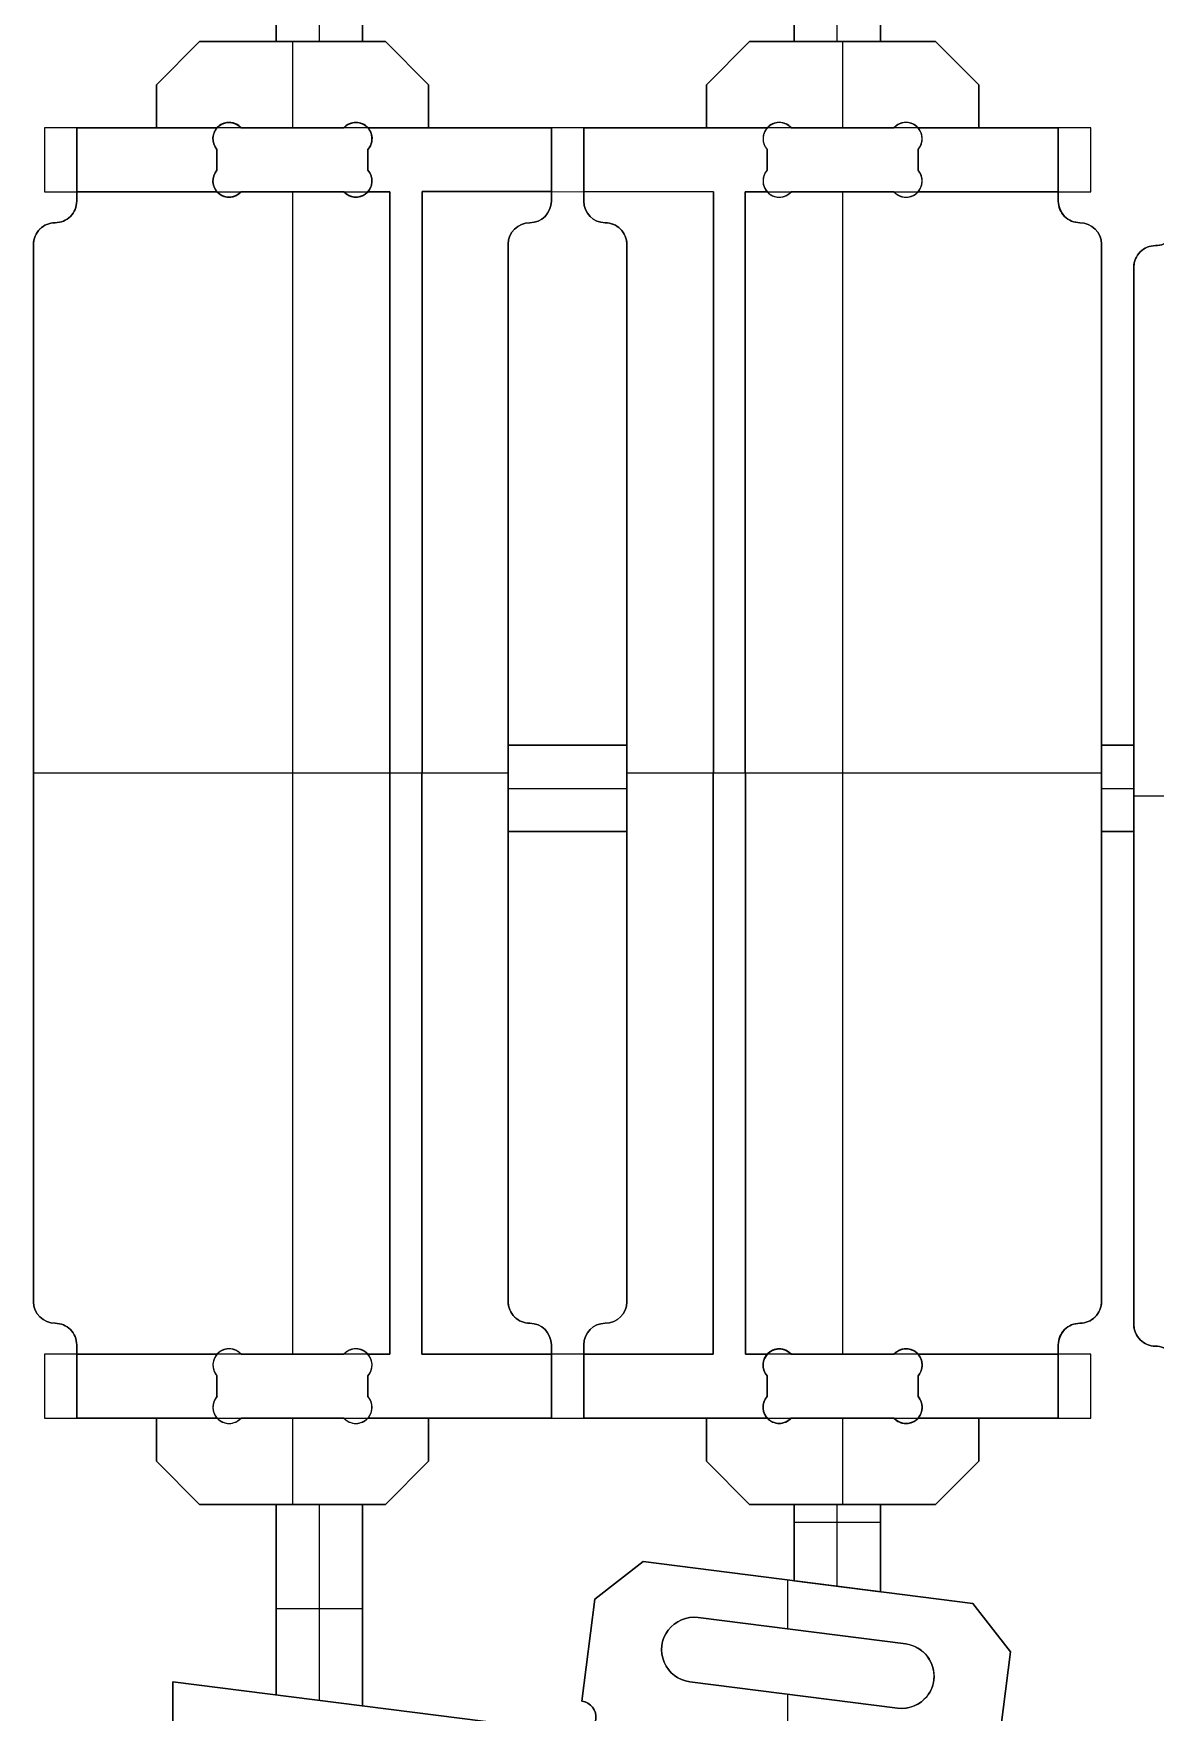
# Model space of a CAD drawing. Extents: x 0 to 96, y 0 to 48.
# Drawn here: x 25.48 to 38.48, y 9.79 to 29.24 of the extents above; entities that cross this region are included whole.
import ezdxf

# ---------------------------------------------------------------- set-up
doc = ezdxf.new("R2010")
doc.units = 0
doc.header["$MEASUREMENT"] = 0
for name, color, linetype in [('POCKETS_10_MM', 5, 'CONTINUOUS'), ('PROFILE_-_INSIDE', 30, 'CONTINUOUS'), ('PROFILE_-_OUTSIDE', 18, 'CONTINUOUS'), ('TABS', 51, 'CONTINUOUS')]:
    doc.layers.add(name, color=color, linetype=linetype)

msp = doc.modelspace()

# ---------------------------------------------------------------- linework, layer by layer
at = {"layer": 'POCKETS_10_MM'}
for points in [[(25.608, 13.943), (25.608, 13.205), (37.733, 13.205), (37.733, 13.943), (33.731, 13.943), (33.729, 27.413), (37.733, 27.413), (37.733, 28.151), (25.608, 28.151), (25.608, 27.413), (29.61, 27.413), (29.613, 13.943)], [(29.986, 27.415), (33.361, 27.413), (33.358, 13.943), (29.983, 13.943)]]:
    msp.add_lwpolyline(points, close=True, dxfattribs=at)
at = {"layer": 'PROFILE_-_INSIDE'}
for points in [[(29.077, 27.413), (27.889, 27.413, -1), (27.608, 27.661), (27.608, 27.902, -1), (27.889, 28.151), (29.077, 28.151, -1), (29.358, 27.902), (29.358, 27.661, -1)], [(34.264, 27.413), (35.452, 27.413, 1), (35.733, 27.661), (35.733, 27.902, 1), (35.452, 28.151), (34.264, 28.151, 1), (33.983, 27.902), (33.983, 27.661, 1)], [(29.077, 13.943), (27.889, 13.943, 1), (27.608, 13.694), (27.608, 13.453, 1), (27.889, 13.205), (29.077, 13.205, 1), (29.358, 13.453), (29.358, 13.694, 1)], [(34.264, 13.943), (35.452, 13.943, -1), (35.733, 13.694), (35.733, 13.453, -1), (35.452, 13.205), (34.264, 13.205, -1), (33.983, 13.453), (33.983, 13.694, -1)], [(35.59, 10.587, -1), (35.496, 9.843), (33.088, 10.149, -1), (33.183, 10.893)]]:
    msp.add_lwpolyline(points, format="xyb", close=True, dxfattribs=at)
at = {"layer": 'PROFILE_-_OUTSIDE'}
for p, q in [((26.906, 28.651), (27.406, 29.151)), ((26.906, 28.651), (27.406, 29.151)), ((26.906, 28.651, 0.74), (27.406, 29.151, 0.74)), ((27.406, 29.151, 0.37), (26.906, 28.651, 0.37)), ((27.406, 29.151), (29.561, 29.151)), ((27.406, 29.151), (29.561, 29.151)), ((27.406, 29.151, 0.74), (27.406, 29.151)), ((27.406, 29.151, 0.74), (29.561, 29.151, 0.74)), ((29.561, 29.151, 0.37), (27.406, 29.151, 0.37)), ((28.483, 29.151), (28.483, 28.151)), ((28.483, 29.151), (28.483, 29.151, 0.74)), ((28.483, 29.151, 0.74), (28.483, 28.151, 0.74)), ((29.561, 29.151), (30.061, 28.651)), ((29.561, 29.151), (30.061, 28.651)), ((29.561, 29.151, 0.74), (29.561, 29.151)), ((29.561, 29.151, 0.74), (30.061, 28.651, 0.74)), ((30.061, 28.651, 0.37), (29.561, 29.151, 0.37)), ((33.281, 28.651), (33.781, 29.151)), ((33.281, 28.651), (33.781, 29.151)), ((33.281, 28.651, 0.74), (33.781, 29.151, 0.74)), ((33.781, 29.151, 0.37), (33.281, 28.651, 0.37)), ((33.781, 29.151), (35.936, 29.151)), ((33.781, 29.151), (35.936, 29.151)), ((33.781, 29.151, 0.74), (33.781, 29.151)), ((33.781, 29.151, 0.74), (35.936, 29.151, 0.74)), ((35.936, 29.151, 0.37), (33.781, 29.151, 0.37)), ((34.858, 29.151), (34.858, 28.151)), ((34.858, 29.151), (34.858, 29.151, 0.74)), ((34.858, 29.151, 0.74), (34.858, 28.151, 0.74)), ((35.936, 29.151), (36.436, 28.651)), ((35.936, 29.151), (36.436, 28.651)), ((35.936, 29.151, 0.74), (35.936, 29.151)), ((35.936, 29.151, 0.74), (36.436, 28.651, 0.74)), ((36.436, 28.651, 0.37), (35.936, 29.151, 0.37)), ((27.156, 28.901), (27.156, 28.901, 0.74)), ((29.811, 28.901), (29.811, 28.901, 0.74)), ((33.531, 28.901), (33.531, 28.901, 0.74)), ((36.186, 28.901), (36.186, 28.901, 0.74)), ((26.906, 28.151), (26.906, 28.651)), ((26.906, 28.151), (26.906, 28.651)), ((26.906, 28.151, 0.74), (26.906, 28.651, 0.74)), ((26.906, 28.651, 0.74), (26.906, 28.651)), ((26.906, 28.651, 0.37), (26.906, 28.151, 0.37)), ((30.061, 28.651), (30.061, 28.151)), ((30.061, 28.651), (30.061, 28.151)), ((30.061, 28.651, 0.74), (30.061, 28.651)), ((30.061, 28.651, 0.74), (30.061, 28.151, 0.74)), ((30.061, 28.151, 0.37), (30.061, 28.651, 0.37)), ((33.281, 28.151), (33.281, 28.651)), ((33.281, 28.151), (33.281, 28.651)), ((33.281, 28.151, 0.74), (33.281, 28.651, 0.74)), ((33.281, 28.651, 0.74), (33.281, 28.651)), ((33.281, 28.651, 0.37), (33.281, 28.151, 0.37)), ((36.436, 28.651), (36.436, 28.151)), ((36.436, 28.651), (36.436, 28.151)), ((36.436, 28.651, 0.74), (36.436, 28.651)), ((36.436, 28.651, 0.74), (36.436, 28.151, 0.74)), ((36.436, 28.151, 0.37), (36.436, 28.651, 0.37)), ((26.906, 28.401), (26.906, 28.401, 0.74)), ((30.061, 28.401), (30.061, 28.401, 0.74)), ((33.281, 28.401), (33.281, 28.401, 0.74)), ((36.436, 28.401), (36.436, 28.401, 0.74)), ((25.983, 27.303), (25.983, 28.151)), ((25.983, 28.151), (26.906, 28.151)), ((25.983, 28.151), (26.906, 28.151)), ((25.983, 28.151, 0.34), (25.983, 27.413, 0.34)), ((26.906, 28.151, 0.34), (25.983, 28.151, 0.34)), ((25.983, 28.151, 0.34), (25.983, 28.151)), ((26.444, 28.151), (26.444, 28.151, 0.34)), ((26.906, 28.151, 0.74), (26.906, 28.151, 0.34)), ((27.608, 28.151, 0.74), (26.906, 28.151, 0.74)), ((26.906, 28.151, 0.34), (26.906, 28.151)), ((27.608, 28.151, 0.34), (26.906, 28.151, 0.34)), ((26.906, 28.151, 0.54), (27.608, 28.151, 0.54)), ((27.608, 28.151, 0.34), (27.608, 28.151, 0.74)), ((27.624, 28.167), (27.624, 28.167, 0.74)), ((27.889, 28.151), (29.077, 28.151)), ((27.889, 28.151, 0.74), (27.889, 28.151, 0.34)), ((29.077, 28.151, 0.34), (27.889, 28.151, 0.34)), ((27.889, 28.151, 0.34), (27.889, 28.151)), ((29.077, 28.151, 0.74), (27.889, 28.151, 0.74)), ((29.077, 28.151, 0.5), (27.889, 28.151, 0.5)), ((28.483, 28.151, 0.34), (28.483, 28.151, 0.74)), ((28.483, 28.151), (28.483, 28.151, 0.34)), ((29.077, 28.151, 0.74), (29.077, 28.151, 0.34)), ((29.077, 28.151, 0.34), (29.077, 28.151)), ((29.342, 28.167), (29.342, 28.167, 0.74)), ((29.358, 28.151, 0.74), (29.358, 28.151, 0.34)), ((30.061, 28.151, 0.74), (29.358, 28.151, 0.74)), ((30.061, 28.151, 0.34), (29.358, 28.151, 0.34)), ((29.358, 28.151, 0.54), (30.061, 28.151, 0.54)), ((30.061, 28.151), (31.483, 28.151)), ((30.061, 28.151), (31.483, 28.151)), ((30.061, 28.151, 0.74), (30.061, 28.151, 0.34)), ((31.483, 28.151, 0.34), (30.061, 28.151, 0.34)), ((30.061, 28.151, 0.34), (30.061, 28.151)), ((30.772, 28.151), (30.772, 28.151, 0.34)), ((31.483, 28.151), (31.483, 27.303)), ((31.483, 27.414, 0.34), (31.483, 28.151, 0.34)), ((31.483, 28.151, 0.34), (31.483, 28.151)), ((31.858, 27.303), (31.858, 28.151)), ((31.858, 28.151), (33.281, 28.151)), ((31.858, 28.151), (33.281, 28.151)), ((31.858, 28.151, 0.34), (31.858, 27.414, 0.34)), ((33.281, 28.151, 0.34), (31.858, 28.151, 0.34)), ((31.858, 28.151, 0.34), (31.858, 28.151)), ((32.569, 28.151), (32.569, 28.151, 0.34)), ((33.281, 28.151, 0.74), (33.281, 28.151, 0.34)), ((33.983, 28.151, 0.74), (33.281, 28.151, 0.74)), ((33.281, 28.151, 0.34), (33.281, 28.151)), ((33.983, 28.151, 0.34), (33.281, 28.151, 0.34)), ((33.281, 28.151, 0.54), (33.983, 28.151, 0.54)), ((33.983, 28.151, 0.34), (33.983, 28.151, 0.74)), ((33.999, 28.167), (33.999, 28.167, 0.74)), ((34.264, 28.151), (35.452, 28.151)), ((34.264, 28.151, 0.74), (34.264, 28.151, 0.34)), ((35.452, 28.151, 0.34), (34.264, 28.151, 0.34)), ((34.264, 28.151, 0.34), (34.264, 28.151)), ((35.452, 28.151, 0.74), (34.264, 28.151, 0.74)), ((35.452, 28.151, 0.5), (34.264, 28.151, 0.5)), ((34.858, 28.151, 0.34), (34.858, 28.151, 0.74)), ((34.858, 28.151), (34.858, 28.151, 0.34)), ((35.452, 28.151, 0.74), (35.452, 28.151, 0.34)), ((35.452, 28.151, 0.34), (35.452, 28.151)), ((35.717, 28.167), (35.717, 28.167, 0.74)), ((35.733, 28.151, 0.74), (35.733, 28.151, 0.34)), ((36.436, 28.151, 0.74), (35.733, 28.151, 0.74)), ((36.436, 28.151, 0.34), (35.733, 28.151, 0.34)), ((35.733, 28.151, 0.54), (36.436, 28.151, 0.54)), ((36.436, 28.151), (37.358, 28.151)), ((36.436, 28.151), (37.358, 28.151)), ((36.436, 28.151, 0.74), (36.436, 28.151, 0.34)), ((37.358, 28.151, 0.34), (36.436, 28.151, 0.34)), ((36.436, 28.151, 0.34), (36.436, 28.151)), ((36.897, 28.151), (36.897, 28.151, 0.34)), ((37.358, 28.151), (37.358, 27.303)), ((37.358, 27.413, 0.34), (37.358, 28.151, 0.34)), ((37.358, 28.151, 0.34), (37.358, 28.151)), ((27.608, 27.661), (27.608, 27.902)), ((27.608, 27.902, 0.34), (27.608, 27.661, 0.34)), ((27.608, 27.902, 0.34), (27.608, 27.902)), ((29.358, 27.902), (29.358, 27.661)), ((29.358, 27.661, 0.34), (29.358, 27.902, 0.34)), ((29.358, 27.902, 0.34), (29.358, 27.902)), ((33.983, 27.661), (33.983, 27.902)), ((33.983, 27.902, 0.34), (33.983, 27.661, 0.34)), ((33.983, 27.902, 0.34), (33.983, 27.902)), ((35.733, 27.902), (35.733, 27.661)), ((35.733, 27.661, 0.34), (35.733, 27.902, 0.34)), ((35.733, 27.902, 0.34), (35.733, 27.902)), ((27.608, 27.782), (27.608, 27.782, 0.34)), ((27.608, 27.661, 0.34), (27.608, 27.661)), ((29.358, 27.782), (29.358, 27.782, 0.34)), ((29.358, 27.661, 0.34), (29.358, 27.661)), ((33.983, 27.782), (33.983, 27.782, 0.34)), ((33.983, 27.661, 0.34), (33.983, 27.661)), ((35.733, 27.782), (35.733, 27.782, 0.34)), ((35.733, 27.661, 0.34), (35.733, 27.661)), ((25.983, 27.413, 0.74), (25.983, 27.413, 0.34)), ((25.983, 27.413, 0.74), (27.608, 27.413, 0.74)), ((25.983, 27.413, 0.34), (27.608, 27.413, 0.34)), ((27.608, 27.413, 0.54), (25.983, 27.413, 0.54)), ((25.983, 27.303), (25.983, 27.303, 0.74)), ((27.608, 27.413, 0.74), (27.608, 27.413, 0.34)), ((27.624, 27.397), (27.624, 27.397, 0.74)), ((29.077, 27.413), (27.889, 27.413)), ((27.889, 27.413, 0.74), (27.889, 27.413, 0.34)), ((27.889, 27.413, 0.34), (29.077, 27.413, 0.34)), ((27.889, 27.413, 0.34), (27.889, 27.413)), ((27.889, 27.413, 0.74), (29.077, 27.413, 0.74)), ((27.889, 27.413, 0.5), (29.077, 27.413, 0.5)), ((28.483, 27.413), (28.483, 13.943)), ((28.483, 27.413, 0.34), (28.483, 27.413, 0.74)), ((28.483, 27.413, 0.74), (28.483, 13.943, 0.74)), ((28.483, 27.413), (28.483, 27.413, 0.34)), ((29.077, 27.413), (29.077, 27.413, 0.34)), ((29.077, 27.413, 0.34), (29.077, 27.413, 0.74)), ((29.342, 27.397), (29.342, 27.397, 0.74)), ((29.358, 27.413, 0.74), (29.61, 27.413, 0.74)), ((29.358, 27.413, 0.34), (29.358, 27.413, 0.74)), ((29.358, 27.413, 0.34), (29.61, 27.413, 0.34)), ((29.61, 27.413, 0.54), (29.358, 27.413, 0.54)), ((29.61, 27.413, 0.74), (29.613, 13.943, 0.74)), ((29.61, 27.413, 0.34), (29.61, 27.413, 0.74)), ((29.61, 27.413, 0.34), (29.613, 13.943, 0.34)), ((29.613, 13.943, 0.54), (29.61, 27.413, 0.54)), ((29.986, 27.415, 0.74), (29.983, 13.943, 0.74)), ((29.983, 13.943, 0.34), (29.986, 27.415, 0.34)), ((29.986, 27.415, 0.54), (29.983, 13.943, 0.54)), ((29.986, 27.415, 0.74), (29.986, 27.415, 0.34)), ((29.986, 27.415, 0.34), (31.483, 27.414, 0.34)), ((31.483, 27.414, 0.74), (29.986, 27.415, 0.74)), ((31.483, 27.414, 0.54), (29.986, 27.415, 0.54)), ((31.483, 27.414, 0.34), (31.483, 27.414, 0.74)), ((31.483, 27.303), (31.483, 27.303, 0.74)), ((33.361, 27.413, 0.74), (31.858, 27.414, 0.74)), ((31.858, 27.414, 0.74), (31.858, 27.414, 0.34)), ((31.858, 27.414, 0.34), (33.361, 27.413, 0.34)), ((33.361, 27.413, 0.54), (31.858, 27.414, 0.54)), ((31.858, 27.303), (31.858, 27.303, 0.74)), ((33.358, 13.943, 0.74), (33.361, 27.413, 0.74)), ((33.361, 27.413, 0.34), (33.358, 13.943, 0.34)), ((33.358, 13.943, 0.54), (33.361, 27.413, 0.54)), ((33.361, 27.413, 0.34), (33.361, 27.413, 0.74)), ((33.729, 27.413, 0.74), (33.983, 27.413, 0.74)), ((33.731, 13.943, 0.74), (33.729, 27.413, 0.74)), ((33.731, 13.943, 0.34), (33.729, 27.413, 0.34)), ((33.729, 27.413, 0.34), (33.729, 27.413, 0.74)), ((33.729, 27.413, 0.34), (33.983, 27.413, 0.34)), ((33.729, 27.413, 0.54), (33.731, 13.943, 0.54)), ((33.983, 27.413, 0.54), (33.729, 27.413, 0.54)), ((33.983, 27.413, 0.74), (33.983, 27.413, 0.34)), ((33.999, 27.397), (33.999, 27.397, 0.74)), ((34.264, 27.413), (34.264, 27.413, 0.34)), ((35.452, 27.413), (34.264, 27.413)), ((34.264, 27.413, 0.34), (35.452, 27.413, 0.34)), ((34.264, 27.413, 0.34), (34.264, 27.413, 0.74)), ((34.264, 27.413, 0.74), (35.452, 27.413, 0.74)), ((34.264, 27.413, 0.5), (35.452, 27.413, 0.5)), ((34.858, 27.413), (34.858, 13.943)), ((34.858, 27.413, 0.34), (34.858, 27.413, 0.74)), ((34.858, 27.413, 0.74), (34.858, 13.943, 0.74)), ((34.858, 27.413), (34.858, 27.413, 0.34)), ((35.452, 27.413, 0.74), (35.452, 27.413, 0.34)), ((35.452, 27.413, 0.34), (35.452, 27.413)), ((35.717, 27.397), (35.717, 27.397, 0.74)), ((35.733, 27.413, 0.74), (37.358, 27.413, 0.74)), ((35.733, 27.413, 0.34), (35.733, 27.413, 0.74)), ((35.733, 27.413, 0.34), (37.358, 27.413, 0.34)), ((37.358, 27.413, 0.54), (35.733, 27.413, 0.54)), ((37.358, 27.413, 0.34), (37.358, 27.413, 0.74)), ((37.358, 27.303), (37.358, 27.303, 0.74)), ((25.733, 27.053), (25.733, 27.053, 0.74)), ((31.233, 27.053), (31.233, 27.053, 0.74)), ((32.108, 27.053), (32.108, 27.053, 0.74)), ((37.608, 27.053), (37.608, 27.053, 0.74)), ((25.483, 14.553), (25.483, 26.803)), ((25.483, 26.803), (25.483, 26.803, 0.74)), ((30.983, 26.803), (30.983, 14.553)), ((30.983, 26.803), (30.983, 26.803, 0.74)), ((32.358, 14.553), (32.358, 26.803)), ((32.358, 26.803), (32.358, 26.803, 0.74)), ((37.858, 26.803), (37.858, 14.553)), ((37.858, 26.803), (37.858, 26.803, 0.74)), ((38.483, 26.788), (38.483, 26.788, 0.74)), ((38.233, 14.288), (38.233, 26.538)), ((38.233, 26.538), (38.233, 26.538, 0.74)), ((25.483, 20.678), (30.983, 20.678)), ((25.483, 20.678, 0.74), (29.611, 20.678, 0.74)), ((29.611, 20.678, 0.74), (29.611, 20.678, 0.34)), ((29.611, 20.678, 0.34), (29.985, 20.678, 0.34)), ((29.985, 20.679, 0.74), (29.985, 20.679, 0.34)), ((29.985, 20.678, 0.74), (30.983, 20.678, 0.74)), ((32.358, 20.678), (37.858, 20.678)), ((32.358, 20.678, 0.74), (33.36, 20.678, 0.74)), ((33.36, 20.678, 0.74), (33.36, 20.678, 0.34)), ((33.36, 20.678, 0.34), (33.73, 20.678, 0.34)), ((33.73, 20.678, 0.74), (33.73, 20.678, 0.34)), ((33.73, 20.678, 0.74), (37.858, 20.678, 0.74)), ((38.233, 20.413), (43.733, 20.413)), ((38.233, 20.413, 0.74), (41.233, 20.413, 0.74)), ((25.483, 14.553), (25.483, 14.553, 0.74)), ((30.983, 14.553), (30.983, 14.553, 0.74)), ((32.358, 14.553), (32.358, 14.553, 0.74)), ((37.858, 14.553), (37.858, 14.553, 0.74)), ((25.733, 14.303), (25.733, 14.303, 0.74)), ((31.233, 14.303), (31.233, 14.303, 0.74)), ((32.108, 14.303), (32.108, 14.303, 0.74)), ((37.608, 14.303), (37.608, 14.303, 0.74)), ((38.233, 14.288), (38.233, 14.288, 0.74)), ((25.983, 13.205), (25.983, 14.053)), ((25.983, 14.053), (25.983, 14.053, 0.74)), ((31.483, 14.053), (31.483, 13.205)), ((31.483, 14.053), (31.483, 14.053, 0.74)), ((31.858, 13.205), (31.858, 14.053)), ((31.858, 14.053), (31.858, 14.053, 0.74)), ((37.358, 14.053), (37.358, 13.205)), ((37.358, 14.053), (37.358, 14.053, 0.74)), ((38.483, 14.038), (38.483, 14.038, 0.74)), ((25.983, 13.943, 0.34), (25.983, 13.943, 0.74)), ((25.983, 13.943, 0.34), (25.983, 13.205, 0.34)), ((27.608, 13.943, 0.74), (25.983, 13.943, 0.74)), ((27.608, 13.943, 0.34), (25.983, 13.943, 0.34)), ((25.983, 13.943, 0.54), (27.608, 13.943, 0.54)), ((27.608, 13.943, 0.34), (27.608, 13.943, 0.74)), ((27.624, 13.959), (27.624, 13.959, 0.74)), ((27.889, 13.943), (29.077, 13.943)), ((29.077, 13.943, 0.74), (27.889, 13.943, 0.74)), ((27.889, 13.943, 0.74), (27.889, 13.943, 0.34)), ((29.077, 13.943, 0.34), (27.889, 13.943, 0.34)), ((27.889, 13.943, 0.34), (27.889, 13.943)), ((29.077, 13.943, 0.5), (27.889, 13.943, 0.5)), ((28.483, 13.943, 0.34), (28.483, 13.943, 0.74)), ((28.483, 13.943), (28.483, 13.943, 0.34)), ((29.077, 13.943), (29.077, 13.943, 0.34)), ((29.077, 13.943, 0.34), (29.077, 13.943, 0.74)), ((29.342, 13.959), (29.342, 13.959, 0.74)), ((29.613, 13.943, 0.34), (29.358, 13.943, 0.34)), ((29.613, 13.943, 0.74), (29.358, 13.943, 0.74)), ((29.358, 13.943, 0.74), (29.358, 13.943, 0.34)), ((29.358, 13.943, 0.54), (29.613, 13.943, 0.54)), ((29.613, 13.943, 0.34), (29.613, 13.943, 0.74)), ((29.983, 13.943, 0.34), (29.983, 13.943, 0.74)), ((29.983, 13.943, 0.74), (31.483, 13.943, 0.74)), ((31.483, 13.943, 0.34), (29.983, 13.943, 0.34)), ((29.983, 13.943, 0.54), (31.483, 13.943, 0.54)), ((31.483, 13.943, 0.74), (31.483, 13.943, 0.34)), ((31.483, 13.205, 0.34), (31.483, 13.943, 0.34)), ((33.358, 13.943, 0.34), (31.858, 13.943, 0.34)), ((31.858, 13.943, 0.34), (31.858, 13.943, 0.74)), ((31.858, 13.943, 0.34), (31.858, 13.205, 0.34)), ((31.858, 13.943, 0.74), (33.358, 13.943, 0.74)), ((31.858, 13.943, 0.54), (33.358, 13.943, 0.54)), ((33.358, 13.943, 0.34), (33.358, 13.943, 0.74)), ((33.731, 13.943, 0.34), (33.731, 13.943, 0.74)), ((33.983, 13.943, 0.74), (33.731, 13.943, 0.74)), ((33.983, 13.943, 0.34), (33.731, 13.943, 0.34)), ((33.731, 13.943, 0.54), (33.983, 13.943, 0.54)), ((33.983, 13.943, 0.34), (33.983, 13.943, 0.74)), ((33.999, 13.959), (33.999, 13.959, 0.74)), ((34.264, 13.943), (34.264, 13.943, 0.34)), ((34.264, 13.943), (35.452, 13.943)), ((35.452, 13.943, 0.74), (34.264, 13.943, 0.74)), ((35.452, 13.943, 0.34), (34.264, 13.943, 0.34)), ((34.264, 13.943, 0.34), (34.264, 13.943, 0.74)), ((35.452, 13.943, 0.5), (34.264, 13.943, 0.5)), ((34.858, 13.943, 0.34), (34.858, 13.943, 0.74)), ((34.858, 13.943), (34.858, 13.943, 0.34)), ((35.452, 13.943, 0.74), (35.452, 13.943, 0.34)), ((35.452, 13.943, 0.34), (35.452, 13.943)), ((35.717, 13.959), (35.717, 13.959, 0.74)), ((37.358, 13.943, 0.74), (35.733, 13.943, 0.74)), ((35.733, 13.943, 0.74), (35.733, 13.943, 0.34)), ((37.358, 13.943, 0.34), (35.733, 13.943, 0.34)), ((35.733, 13.943, 0.54), (37.358, 13.943, 0.54)), ((37.358, 13.943, 0.74), (37.358, 13.943, 0.34)), ((37.358, 13.205, 0.34), (37.358, 13.943, 0.34)), ((27.608, 13.453), (27.608, 13.694)), ((27.608, 13.694, 0.34), (27.608, 13.453, 0.34)), ((27.608, 13.694, 0.34), (27.608, 13.694)), ((29.358, 13.694), (29.358, 13.453)), ((29.358, 13.453, 0.34), (29.358, 13.694, 0.34)), ((29.358, 13.694, 0.34), (29.358, 13.694)), ((33.983, 13.453), (33.983, 13.694)), ((33.983, 13.694, 0.34), (33.983, 13.453, 0.34)), ((33.983, 13.694, 0.34), (33.983, 13.694)), ((35.733, 13.694), (35.733, 13.453)), ((35.733, 13.453, 0.34), (35.733, 13.694, 0.34)), ((35.733, 13.694, 0.34), (35.733, 13.694)), ((27.608, 13.574), (27.608, 13.574, 0.34)), ((27.608, 13.453, 0.34), (27.608, 13.453)), ((29.358, 13.574), (29.358, 13.574, 0.34)), ((29.358, 13.453, 0.34), (29.358, 13.453)), ((33.983, 13.574), (33.983, 13.574, 0.34)), ((33.983, 13.453, 0.34), (33.983, 13.453)), ((35.733, 13.574), (35.733, 13.574, 0.34)), ((35.733, 13.453, 0.34), (35.733, 13.453)), ((26.906, 13.205), (25.983, 13.205)), ((26.906, 13.205), (25.983, 13.205)), ((25.983, 13.205, 0.34), (26.906, 13.205, 0.34)), ((25.983, 13.205, 0.34), (25.983, 13.205)), ((26.444, 13.205), (26.444, 13.205, 0.34)), ((26.906, 12.705), (26.906, 13.205)), ((26.906, 12.705), (26.906, 13.205)), ((26.906, 12.705, 0.74), (26.906, 13.205, 0.74)), ((26.906, 13.205, 0.74), (26.906, 13.205, 0.34)), ((26.906, 13.205, 0.34), (26.906, 13.205)), ((26.906, 13.205, 0.74), (27.608, 13.205, 0.74)), ((26.906, 13.205, 0.34), (27.608, 13.205, 0.34)), ((26.906, 13.205, 0.37), (26.906, 12.705, 0.37)), ((27.608, 13.205, 0.54), (26.906, 13.205, 0.54)), ((27.608, 13.205, 0.74), (27.608, 13.205, 0.34)), ((27.624, 13.189), (27.624, 13.189, 0.74)), ((29.077, 13.205), (27.889, 13.205)), ((27.889, 13.205, 0.74), (27.889, 13.205, 0.34)), ((27.889, 13.205, 0.34), (29.077, 13.205, 0.34)), ((27.889, 13.205, 0.34), (27.889, 13.205)), ((27.889, 13.205, 0.74), (29.077, 13.205, 0.74)), ((27.889, 13.205, 0.5), (29.077, 13.205, 0.5)), ((28.483, 13.205), (28.483, 12.205)), ((28.483, 13.205, 0.74), (28.483, 12.205, 0.74)), ((28.483, 13.205, 0.34), (28.483, 13.205, 0.74)), ((28.483, 13.205), (28.483, 13.205, 0.34)), ((29.077, 13.205, 0.74), (29.077, 13.205, 0.34)), ((29.077, 13.205, 0.34), (29.077, 13.205)), ((29.342, 13.189), (29.342, 13.189, 0.74)), ((29.358, 13.205, 0.34), (29.358, 13.205, 0.74)), ((29.358, 13.205, 0.74), (30.061, 13.205, 0.74)), ((29.358, 13.205, 0.34), (30.061, 13.205, 0.34)), ((30.061, 13.205, 0.54), (29.358, 13.205, 0.54)), ((31.483, 13.205), (30.061, 13.205)), ((30.061, 13.205), (30.061, 12.705)), ((30.061, 13.205), (30.061, 12.705)), ((31.483, 13.205), (30.061, 13.205)), ((30.061, 13.205, 0.74), (30.061, 13.205, 0.34)), ((30.061, 13.205, 0.74), (30.061, 12.705, 0.74)), ((30.061, 13.205, 0.34), (31.483, 13.205, 0.34)), ((30.061, 13.205, 0.34), (30.061, 13.205)), ((30.061, 12.705, 0.37), (30.061, 13.205, 0.37)), ((30.772, 13.205), (30.772, 13.205, 0.34)), ((31.483, 13.205, 0.34), (31.483, 13.205)), ((33.281, 13.205), (31.858, 13.205)), ((33.281, 13.205), (31.858, 13.205)), ((31.858, 13.205, 0.34), (33.281, 13.205, 0.34)), ((31.858, 13.205, 0.34), (31.858, 13.205)), ((32.569, 13.205), (32.569, 13.205, 0.34)), ((33.281, 12.705), (33.281, 13.205)), ((33.281, 12.705), (33.281, 13.205)), ((33.281, 12.705, 0.74), (33.281, 13.205, 0.74)), ((33.281, 13.205, 0.74), (33.281, 13.205, 0.34)), ((33.281, 13.205, 0.34), (33.281, 13.205)), ((33.281, 13.205, 0.74), (33.983, 13.205, 0.74)), ((33.281, 13.205, 0.34), (33.983, 13.205, 0.34)), ((33.281, 13.205, 0.37), (33.281, 12.705, 0.37)), ((33.983, 13.205, 0.54), (33.281, 13.205, 0.54)), ((33.983, 13.205, 0.74), (33.983, 13.205, 0.34)), ((33.999, 13.189), (33.999, 13.189, 0.74)), ((35.452, 13.205), (34.264, 13.205)), ((34.264, 13.205, 0.74), (34.264, 13.205, 0.34)), ((34.264, 13.205, 0.34), (35.452, 13.205, 0.34)), ((34.264, 13.205, 0.34), (34.264, 13.205)), ((34.264, 13.205, 0.74), (35.452, 13.205, 0.74)), ((34.264, 13.205, 0.5), (35.452, 13.205, 0.5)), ((34.858, 13.205), (34.858, 12.205)), ((34.858, 13.205, 0.74), (34.858, 12.205, 0.74)), ((34.858, 13.205, 0.34), (34.858, 13.205, 0.74)), ((34.858, 13.205), (34.858, 13.205, 0.34)), ((35.452, 13.205, 0.74), (35.452, 13.205, 0.34)), ((35.452, 13.205, 0.34), (35.452, 13.205)), ((35.717, 13.189), (35.717, 13.189, 0.74)), ((35.733, 13.205, 0.34), (35.733, 13.205, 0.74)), ((35.733, 13.205, 0.74), (36.436, 13.205, 0.74)), ((35.733, 13.205, 0.34), (36.436, 13.205, 0.34)), ((36.436, 13.205, 0.54), (35.733, 13.205, 0.54)), ((37.358, 13.205), (36.436, 13.205)), ((36.436, 13.205), (36.436, 12.705)), ((36.436, 13.205), (36.436, 12.705)), ((37.358, 13.205), (36.436, 13.205)), ((36.436, 13.205, 0.74), (36.436, 13.205, 0.34)), ((36.436, 13.205, 0.74), (36.436, 12.705, 0.74)), ((36.436, 13.205, 0.34), (37.358, 13.205, 0.34)), ((36.436, 13.205, 0.34), (36.436, 13.205)), ((36.436, 12.705, 0.37), (36.436, 13.205, 0.37)), ((36.897, 13.205), (36.897, 13.205, 0.34)), ((37.358, 13.205, 0.34), (37.358, 13.205)), ((26.906, 12.955), (26.906, 12.955, 0.74)), ((30.061, 12.955), (30.061, 12.955, 0.74)), ((33.281, 12.955), (33.281, 12.955, 0.74)), ((36.436, 12.955), (36.436, 12.955, 0.74)), ((27.406, 12.205), (26.906, 12.705)), ((27.406, 12.205), (26.906, 12.705)), ((27.406, 12.205, 0.74), (26.906, 12.705, 0.74)), ((26.906, 12.705, 0.74), (26.906, 12.705)), ((26.906, 12.705, 0.37), (27.406, 12.205, 0.37)), ((30.061, 12.705), (29.561, 12.205)), ((30.061, 12.705), (29.561, 12.205)), ((30.061, 12.705, 0.74), (29.561, 12.205, 0.74)), ((29.561, 12.205, 0.37), (30.061, 12.705, 0.37)), ((30.061, 12.705, 0.74), (30.061, 12.705)), ((33.781, 12.205), (33.281, 12.705)), ((33.781, 12.205), (33.281, 12.705)), ((33.781, 12.205, 0.74), (33.281, 12.705, 0.74)), ((33.281, 12.705, 0.74), (33.281, 12.705)), ((33.281, 12.705, 0.37), (33.781, 12.205, 0.37)), ((36.436, 12.705), (35.936, 12.205)), ((36.436, 12.705), (35.936, 12.205)), ((36.436, 12.705, 0.74), (35.936, 12.205, 0.74)), ((35.936, 12.205, 0.37), (36.436, 12.705, 0.37)), ((36.436, 12.705, 0.74), (36.436, 12.705)), ((27.156, 12.455), (27.156, 12.455, 0.74)), ((29.811, 12.455), (29.811, 12.455, 0.74)), ((33.531, 12.455), (33.531, 12.455, 0.74)), ((36.186, 12.455), (36.186, 12.455, 0.74)), ((29.561, 12.205), (27.406, 12.205)), ((29.561, 12.205), (27.406, 12.205)), ((29.561, 12.205, 0.74), (27.406, 12.205, 0.74)), ((27.406, 12.205, 0.74), (27.406, 12.205)), ((27.406, 12.205, 0.37), (29.561, 12.205, 0.37)), ((28.483, 12.205), (28.483, 12.205, 0.74)), ((29.561, 12.205, 0.74), (29.561, 12.205)), ((35.936, 12.205), (33.781, 12.205)), ((35.936, 12.205), (33.781, 12.205)), ((35.936, 12.205, 0.74), (33.781, 12.205, 0.74)), ((33.781, 12.205, 0.74), (33.781, 12.205)), ((33.781, 12.205, 0.37), (35.936, 12.205, 0.37)), ((34.858, 12.205), (34.858, 12.205, 0.74)), ((35.936, 12.205, 0.74), (35.936, 12.205)), ((32.546, 11.541), (31.987, 11.108)), ((31.987, 11.108), (32.546, 11.541)), ((31.987, 11.108, 0.74), (32.546, 11.541, 0.74)), ((32.546, 11.541, 0.37), (31.987, 11.108, 0.37)), ((36.369, 11.055), (32.546, 11.541)), ((32.546, 11.541), (36.369, 11.055)), ((32.546, 11.541, 0.74), (32.546, 11.541)), ((32.546, 11.541, 0.74), (36.369, 11.055, 0.74)), ((36.369, 11.055, 0.37), (32.546, 11.541, 0.37)), ((32.266, 11.324), (32.266, 11.324, 0.74)), ((34.221, 11.328), (34.221, 10.761)), ((34.221, 11.328, 0.74), (34.221, 10.761, 0.74)), ((34.457, 11.298), (34.457, 11.298, 0.74)), ((31.987, 11.108), (31.836, 9.925)), ((31.836, 9.925), (31.987, 11.108)), ((31.836, 9.925, 0.74), (31.987, 11.108, 0.74)), ((31.987, 11.108, 0.37), (31.836, 9.925, 0.37)), ((31.987, 11.108, 0.74), (31.987, 11.108)), ((33.183, 10.893), (33.183, 10.893, 0.74)), ((36.802, 10.496), (36.369, 11.055)), ((36.369, 11.055), (36.802, 10.496)), ((36.369, 11.055, 0.74), (36.369, 11.055)), ((36.369, 11.055, 0.74), (36.802, 10.496, 0.74)), ((36.802, 10.496, 0.37), (36.369, 11.055, 0.37)), ((36.586, 10.776), (36.586, 10.776, 0.74)), ((31.911, 10.517), (31.911, 10.517, 0.74)), ((32.763, 10.568), (32.763, 10.568, 0.74)), ((35.59, 10.587), (35.59, 10.587, 0.74)), ((36.652, 9.314), (36.802, 10.496)), ((36.802, 10.496), (36.652, 9.314)), ((36.802, 10.496, 0.74), (36.652, 9.314, 0.74)), ((36.652, 9.314, 0.37), (36.802, 10.496, 0.37)), ((36.802, 10.496, 0.74), (36.802, 10.496)), ((31.789, 9.553), (27.096, 10.15)), ((27.096, 10.15), (27.096, 7.623)), ((27.096, 7.623), (27.096, 10.15)), ((27.096, 7.623, 0.74), (27.096, 10.15, 0.74)), ((27.096, 10.15, 0.74), (27.096, 10.15)), ((27.096, 10.15, 0.37), (27.096, 7.623, 0.37)), ((33.088, 10.149), (33.088, 10.149, 0.74)), ((35.915, 10.168), (35.915, 10.168, 0.74)), ((31.836, 9.925, 0.74), (31.836, 9.925)), ((34.221, 10.005), (34.221, 3.994)), ((34.221, 10.005, 0.74), (34.221, 5.369, 0.74)), ((35.496, 9.843), (35.496, 9.843, 0.74)), ((36.727, 9.905), (36.727, 9.905, 0.74))]:
    msp.add_line(p, q, dxfattribs=at)
for points in [[(25.983, 13.205), (25.983, 14.053, 0.414214), (25.733, 14.303, -0.414213), (25.483, 14.553), (25.483, 26.803, -0.414214), (25.733, 27.053, 0.414214), (25.983, 27.303), (25.983, 28.151)], [(31.483, 28.151), (31.483, 27.303, -0.414213), (31.233, 27.053, 0.414213), (30.983, 26.803), (30.983, 14.553, 0.414214), (31.233, 14.303)], [(32.108, 27.053, -0.414213), (31.858, 27.303), (31.858, 28.151)], [(37.358, 28.151), (37.358, 27.303, 0.414214), (37.608, 27.053, -0.414213), (37.858, 26.803), (37.858, 14.553, -0.414214), (37.608, 14.303, 0.414214), (37.358, 14.053), (37.358, 13.205)], [(38.733, 13.288), (38.733, 13.788, 0.414214), (38.483, 14.038, -0.414214), (38.233, 14.288), (38.233, 26.538, -0.414214), (38.483, 26.788, 0.414214), (38.733, 27.038), (38.733, 27.538)], [(38.733, 13.288), (38.733, 13.788, 0.414214), (38.483, 14.038, -0.414214), (38.233, 14.288), (38.233, 26.538, -0.414214), (38.483, 26.788, 0.414214), (38.733, 27.038), (38.733, 27.538)], [(38.733, 27.538), (38.733, 27.038, -0.414214), (38.483, 26.788, 0.414214), (38.233, 26.538), (38.233, 14.288, 0.414214), (38.483, 14.038, -0.414214), (38.733, 13.788), (38.733, 13.288)], [(25.983, 13.943), (25.983, 14.053, 0.414214), (25.733, 14.303, -0.414213), (25.483, 14.553), (25.483, 26.803, -0.414214), (25.733, 27.053, 0.414214), (25.983, 27.303), (25.983, 27.413)], [(25.983, 27.413), (25.983, 27.303, -0.414214), (25.733, 27.053, 0.414214), (25.483, 26.803), (25.483, 14.553, 0.414213), (25.733, 14.303, -0.414214), (25.983, 14.053), (25.983, 13.943)], [(31.483, 27.414), (31.483, 27.303, -0.414213), (31.233, 27.053, 0.414213), (30.983, 26.803), (30.983, 14.553, 0.414214), (31.233, 14.303)], [(31.233, 14.303, -0.414214), (30.983, 14.553), (30.983, 26.803, -0.414213), (31.233, 27.053, 0.414213), (31.483, 27.303), (31.483, 27.414)], [(32.108, 27.053, -0.414213), (31.858, 27.303), (31.858, 27.414)], [(31.858, 27.414), (31.858, 27.303, 0.414213), (32.108, 27.053)], [(37.358, 27.413), (37.358, 27.303, 0.414214), (37.608, 27.053, -0.414213), (37.858, 26.803), (37.858, 14.553, -0.414214), (37.608, 14.303, 0.414214), (37.358, 14.053), (37.358, 13.943)], [(37.358, 13.943), (37.358, 14.053, -0.414214), (37.608, 14.303, 0.414214), (37.858, 14.553), (37.858, 26.803, 0.414213), (37.608, 27.053, -0.414214), (37.358, 27.303), (37.358, 27.413)], [(31.858, 13.205), (31.858, 14.053, -0.414213), (32.108, 14.303, 0.414213), (32.358, 14.553), (32.358, 26.803, 0.414214), (32.108, 27.053)], [(31.858, 13.943), (31.858, 14.053, -0.414213), (32.108, 14.303, 0.414213), (32.358, 14.553), (32.358, 26.803, 0.414214), (32.108, 27.053)], [(32.108, 27.053, -0.414214), (32.358, 26.803), (32.358, 14.553, -0.414213), (32.108, 14.303, 0.414213), (31.858, 14.053), (31.858, 13.943)], [(31.233, 14.303, -0.414213), (31.483, 14.053), (31.483, 13.205)], [(31.233, 14.303, -0.414213), (31.483, 14.053), (31.483, 13.943)], [(31.483, 13.943), (31.483, 14.053, 0.414213), (31.233, 14.303)], [(27.096, 10.15), (31.789, 9.553, 1), (31.836, 9.925)], [(27.096, 10.15), (31.789, 9.553, 1), (31.836, 9.925)], [(31.836, 9.925, -1), (31.789, 9.553), (27.096, 10.15)]]:
    msp.add_lwpolyline(points, format="xyb", dxfattribs=at)
for points in [[(35.59, 10.587, -1), (35.496, 9.843), (33.088, 10.149, -1), (33.183, 10.893)], [(35.59, 10.587), (33.183, 10.893, 1), (33.088, 10.149), (35.496, 9.843, 1)], [(35.59, 10.587), (33.183, 10.893, 1), (33.088, 10.149), (35.496, 9.843, 1)]]:
    msp.add_lwpolyline(points, format="xyb", close=True, dxfattribs=at)
for centre, radius, start, end in [((27.749, 28.027), 0.188, 41.511, 221.511), ((27.749, 28.027, 0.74), 0.188, 41.511, 138.489), ((27.749, 28.027, 0.5), 0.187, 41.511, 138.489), ((29.218, 28.027), 0.187, 318.489, 138.489), ((29.218, 28.027, 0.74), 0.188, 41.511, 138.489), ((29.218, 28.027, 0.5), 0.187, 41.511, 138.489), ((34.124, 28.027), 0.187, 41.511, 221.511), ((34.124, 28.027, 0.74), 0.188, 41.511, 138.489), ((34.124, 28.027, 0.5), 0.187, 41.511, 138.489), ((35.593, 28.027), 0.188, 318.489, 138.489), ((35.593, 28.027, 0.74), 0.188, 41.511, 138.489), ((35.593, 28.027, 0.5), 0.187, 41.511, 138.489), ((27.749, 28.027, 0.34), 0.188, 138.489, 221.511), ((29.218, 28.027, 0.34), 0.188, 318.489, 41.511), ((34.124, 28.027, 0.34), 0.188, 138.489, 221.511), ((35.593, 28.027, 0.34), 0.188, 318.489, 41.511), ((27.749, 27.537), 0.188, 138.489, 318.489), ((27.749, 27.537, 0.34), 0.188, 138.489, 221.511), ((29.218, 27.537), 0.187, 221.511, 41.511), ((29.218, 27.537, 0.34), 0.188, 318.489, 41.511), ((34.124, 27.537), 0.188, 138.489, 318.489), ((34.124, 27.537, 0.34), 0.188, 138.489, 221.511), ((35.593, 27.537), 0.188, 221.511, 41.511), ((35.593, 27.537, 0.34), 0.187, 318.489, 41.511), ((25.733, 27.303), 0.25, 270, 0), ((27.749, 27.537, 0.74), 0.188, 221.511, 318.489), ((27.749, 27.537, 0.5), 0.188, 221.511, 318.489), ((29.218, 27.537, 0.74), 0.188, 221.511, 318.489), ((29.218, 27.537, 0.5), 0.188, 221.511, 318.489), ((31.233, 27.303), 0.25, 270, 360), ((32.108, 27.303), 0.25, 180, 270), ((34.124, 27.537, 0.74), 0.188, 221.511, 318.489), ((34.124, 27.537, 0.5), 0.188, 221.511, 318.489), ((35.593, 27.537, 0.74), 0.188, 221.511, 318.489), ((35.593, 27.537, 0.5), 0.188, 221.511, 318.489), ((37.608, 27.303), 0.25, 180, 270), ((25.733, 26.803), 0.25, 90, 180), ((31.233, 26.803), 0.25, 90, 180), ((32.108, 26.803), 0.25, 0, 90), ((37.608, 26.803), 0.25, 0, 90), ((38.483, 27.038), 0.25, 270, 360), ((38.483, 26.538), 0.25, 90, 180), ((25.733, 14.553), 0.25, 180, 270), ((31.233, 14.553), 0.25, 180, 270), ((32.108, 14.553), 0.25, 270, 360), ((37.608, 14.553), 0.25, 270, 360), ((25.733, 14.053), 0.25, 360, 90), ((31.233, 14.053), 0.25, 0, 90), ((32.108, 14.053), 0.25, 90, 180), ((37.608, 14.053), 0.25, 90, 180), ((38.483, 14.288), 0.25, 180, 270), ((27.749, 13.819), 0.188, 41.511, 221.511), ((27.749, 13.819, 0.74), 0.188, 41.511, 138.489), ((27.749, 13.819, 0.5), 0.188, 41.511, 138.489), ((29.218, 13.819), 0.188, 318.489, 138.489), ((29.218, 13.819, 0.74), 0.187, 41.511, 138.489), ((29.218, 13.819, 0.5), 0.188, 41.511, 138.489), ((34.124, 13.819), 0.187, 41.511, 221.511), ((34.124, 13.819, 0.74), 0.188, 41.511, 138.489), ((34.124, 13.819, 0.5), 0.188, 41.511, 138.489), ((35.593, 13.819), 0.188, 318.489, 138.489), ((35.593, 13.819, 0.74), 0.188, 41.511, 138.489), ((35.593, 13.819, 0.5), 0.188, 41.511, 138.489), ((27.749, 13.819, 0.34), 0.188, 138.489, 221.511), ((29.218, 13.819, 0.34), 0.188, 318.489, 41.511), ((34.124, 13.819, 0.34), 0.188, 138.489, 221.511), ((35.593, 13.819, 0.34), 0.188, 318.489, 41.511), ((27.749, 13.329), 0.187, 138.489, 318.489), ((27.749, 13.329, 0.34), 0.188, 138.489, 221.511), ((29.218, 13.329), 0.187, 221.511, 41.511), ((29.218, 13.329, 0.34), 0.188, 318.489, 41.511), ((34.124, 13.329), 0.187, 138.489, 318.489), ((34.124, 13.329, 0.34), 0.188, 138.489, 221.511), ((35.593, 13.329), 0.188, 221.511, 41.511), ((35.593, 13.329, 0.34), 0.188, 318.489, 41.511), ((27.749, 13.329, 0.74), 0.187, 221.511, 318.489), ((27.749, 13.329, 0.5), 0.187, 221.511, 318.489), ((29.218, 13.329, 0.74), 0.187, 221.511, 318.489), ((29.218, 13.329, 0.5), 0.187, 221.511, 318.489), ((34.124, 13.329, 0.74), 0.187, 221.511, 318.489), ((34.124, 13.329, 0.5), 0.187, 221.511, 318.489), ((35.593, 13.329, 0.74), 0.188, 221.511, 318.489), ((35.593, 13.329, 0.5), 0.188, 221.511, 318.489), ((31.813, 9.739), 0.187, 262.7631, 82.7631)]:
    msp.add_arc(centre, radius, start, end, dxfattribs=at)
at = {"layer": 'TABS'}
for p, q in [((28.296, 29.526), (28.296, 29.151)), ((28.296, 29.526, 0.15), (28.296, 29.151, 0.15)), ((28.296, 29.151, 0.075), (28.296, 29.526, 0.075)), ((28.796, 29.151), (28.796, 29.526)), ((28.796, 29.151, 0.15), (28.796, 29.526, 0.15)), ((29.296, 29.151), (29.296, 29.526)), ((29.296, 29.151, 0.15), (29.296, 29.526, 0.15)), ((29.296, 29.526, 0.075), (29.296, 29.151, 0.075)), ((34.296, 29.526), (34.296, 29.151)), ((34.296, 29.526, 0.15), (34.296, 29.151, 0.15)), ((34.296, 29.151, 0.075), (34.296, 29.526, 0.075)), ((34.796, 29.151), (34.796, 29.526)), ((34.796, 29.151, 0.15), (34.796, 29.526, 0.15)), ((35.296, 29.151), (35.296, 29.526)), ((35.296, 29.151, 0.15), (35.296, 29.526, 0.15)), ((35.296, 29.526, 0.075), (35.296, 29.151, 0.075)), ((28.296, 29.151), (29.296, 29.151)), ((28.296, 29.151, 0.15), (28.296, 29.151)), ((28.296, 29.151, 0.15), (29.296, 29.151, 0.15)), ((28.483, 29.151), (28.483, 29.151, 0.15)), ((29.296, 29.151), (29.296, 29.151, 0.15)), ((34.296, 29.151), (35.296, 29.151)), ((34.296, 29.151, 0.15), (34.296, 29.151)), ((34.296, 29.151, 0.15), (35.296, 29.151, 0.15)), ((34.858, 29.151), (34.858, 29.151, 0.15)), ((35.296, 29.151), (35.296, 29.151, 0.15)), ((30.983, 20.999), (30.983, 19.999)), ((30.983, 20.999, 0.15), (30.983, 20.999)), ((30.983, 20.999, 0.15), (30.983, 19.999, 0.15)), ((32.358, 20.999), (30.983, 20.999)), ((32.358, 20.999, 0.15), (30.983, 20.999, 0.15)), ((30.983, 20.999, 0.075), (32.358, 20.999, 0.075)), ((32.358, 19.999), (32.358, 20.999)), ((32.358, 20.999), (32.358, 20.999, 0.15)), ((32.358, 19.999, 0.15), (32.358, 20.999, 0.15)), ((38.233, 20.999), (37.858, 20.999)), ((38.233, 20.999, 0.15), (37.858, 20.999, 0.15)), ((37.858, 20.999), (37.858, 19.999)), ((37.858, 20.999, 0.15), (37.858, 20.999)), ((37.858, 20.999, 0.15), (37.858, 19.999, 0.15)), ((37.858, 20.999, 0.075), (38.233, 20.999, 0.075)), ((38.233, 19.999), (38.233, 20.999)), ((38.233, 20.999), (38.233, 20.999, 0.15)), ((38.233, 19.999, 0.15), (38.233, 20.999, 0.15)), ((30.983, 20.499), (32.358, 20.499)), ((30.983, 20.499, 0.15), (32.358, 20.499, 0.15)), ((37.858, 20.499), (38.233, 20.499)), ((37.858, 20.499, 0.15), (38.233, 20.499, 0.15)), ((30.983, 19.999), (30.983, 19.999, 0.15)), ((30.983, 19.999), (32.358, 19.999)), ((30.983, 19.999, 0.15), (32.358, 19.999, 0.15)), ((32.358, 19.999, 0.075), (30.983, 19.999, 0.075)), ((32.358, 19.999, 0.15), (32.358, 19.999)), ((37.858, 19.999), (37.858, 19.999, 0.15)), ((37.858, 19.999), (38.233, 19.999)), ((37.858, 19.999, 0.15), (38.233, 19.999, 0.15)), ((38.233, 19.999, 0.075), (37.858, 19.999, 0.075)), ((38.233, 19.999, 0.15), (38.233, 19.999)), ((29.296, 12.205), (28.296, 12.205)), ((28.296, 12.205), (28.296, 12.205, 0.15)), ((29.296, 12.205, 0.15), (28.296, 12.205, 0.15)), ((28.296, 12.205), (28.296, 9.998)), ((28.296, 12.205, 0.15), (28.296, 9.998, 0.15)), ((28.296, 9.998, 0.075), (28.296, 12.205, 0.075)), ((28.483, 12.205), (28.483, 12.205, 0.15)), ((28.796, 9.934), (28.796, 12.205)), ((28.796, 9.934, 0.15), (28.796, 12.205, 0.15)), ((29.296, 12.205, 0.15), (29.296, 12.205)), ((29.296, 9.87), (29.296, 12.205)), ((29.296, 9.87, 0.15), (29.296, 12.205, 0.15)), ((29.296, 12.205, 0.075), (29.296, 9.87, 0.075)), ((35.296, 12.205), (34.296, 12.205)), ((34.296, 12.205), (34.296, 12.205, 0.15)), ((35.296, 12.205, 0.15), (34.296, 12.205, 0.15)), ((34.296, 12.205), (34.296, 11.319)), ((34.296, 12.205, 0.15), (34.296, 11.319, 0.15)), ((34.296, 11.319, 0.075), (34.296, 12.205, 0.075)), ((34.796, 11.255), (34.796, 12.205)), ((34.796, 11.255, 0.15), (34.796, 12.205, 0.15)), ((34.858, 12.205), (34.858, 12.205, 0.15)), ((35.296, 11.192), (35.296, 12.205)), ((35.296, 11.192, 0.15), (35.296, 12.205, 0.15)), ((35.296, 12.205, 0.15), (35.296, 12.205)), ((35.296, 12.205, 0.075), (35.296, 11.192, 0.075)), ((34.296, 12), (35.296, 12)), ((34.296, 12), (34.296, 12, 0.15)), ((34.296, 12, 0.15), (35.296, 12, 0.15)), ((35.296, 12), (35.296, 12, 0.15)), ((34.296, 11.319, 0.15), (34.296, 11.319)), ((34.296, 11.319, 0.15), (35.296, 11.192, 0.15)), ((34.296, 11.319), (35.296, 11.192)), ((34.457, 11.298), (34.457, 11.298, 0.15)), ((35.296, 11.192), (35.296, 11.192, 0.15)), ((28.296, 11), (29.296, 11)), ((28.296, 11), (28.296, 11, 0.15)), ((28.296, 11, 0.15), (29.296, 11, 0.15)), ((29.296, 11), (29.296, 11, 0.15)), ((28.296, 9.998, 0.15), (28.296, 9.998)), ((28.296, 9.998, 0.15), (29.296, 9.87, 0.15)), ((28.296, 9.998), (29.296, 9.87)), ((29.296, 9.87), (29.296, 9.87, 0.15))]:
    msp.add_line(p, q, dxfattribs=at)

doc.saveas('drawing.dxf')
